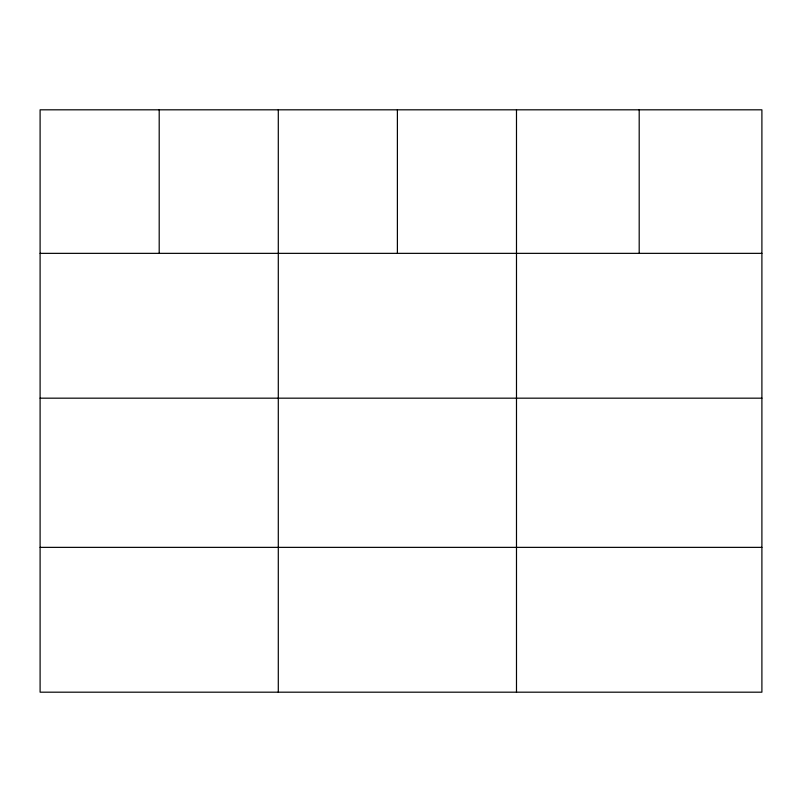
<?xml version="1.0" encoding="UTF-8"?>
<svg xmlns="http://www.w3.org/2000/svg" width="802" height="802" viewBox="0 0 802 802"><rect width="100%" height="100%" fill="white"/><g stroke="black" fill="none" stroke-linecap="round" stroke-linejoin="round"><path stroke-width="1.2" d="M761.9 398.173L761.9 109.814L40.1 109.814L40.1 692.186L761.9 692.186L761.9 398.173L40.1 398.173M40.1 253.352L761.9 253.352M40.1 547.365L761.9 547.365M639.194 109.814L639.194 253.352M516.488 109.814L516.488 692.186M397.391 109.814L397.391 253.352M278.294 109.814L278.294 692.186M159.197 109.814L159.197 253.352"/></g></svg>
